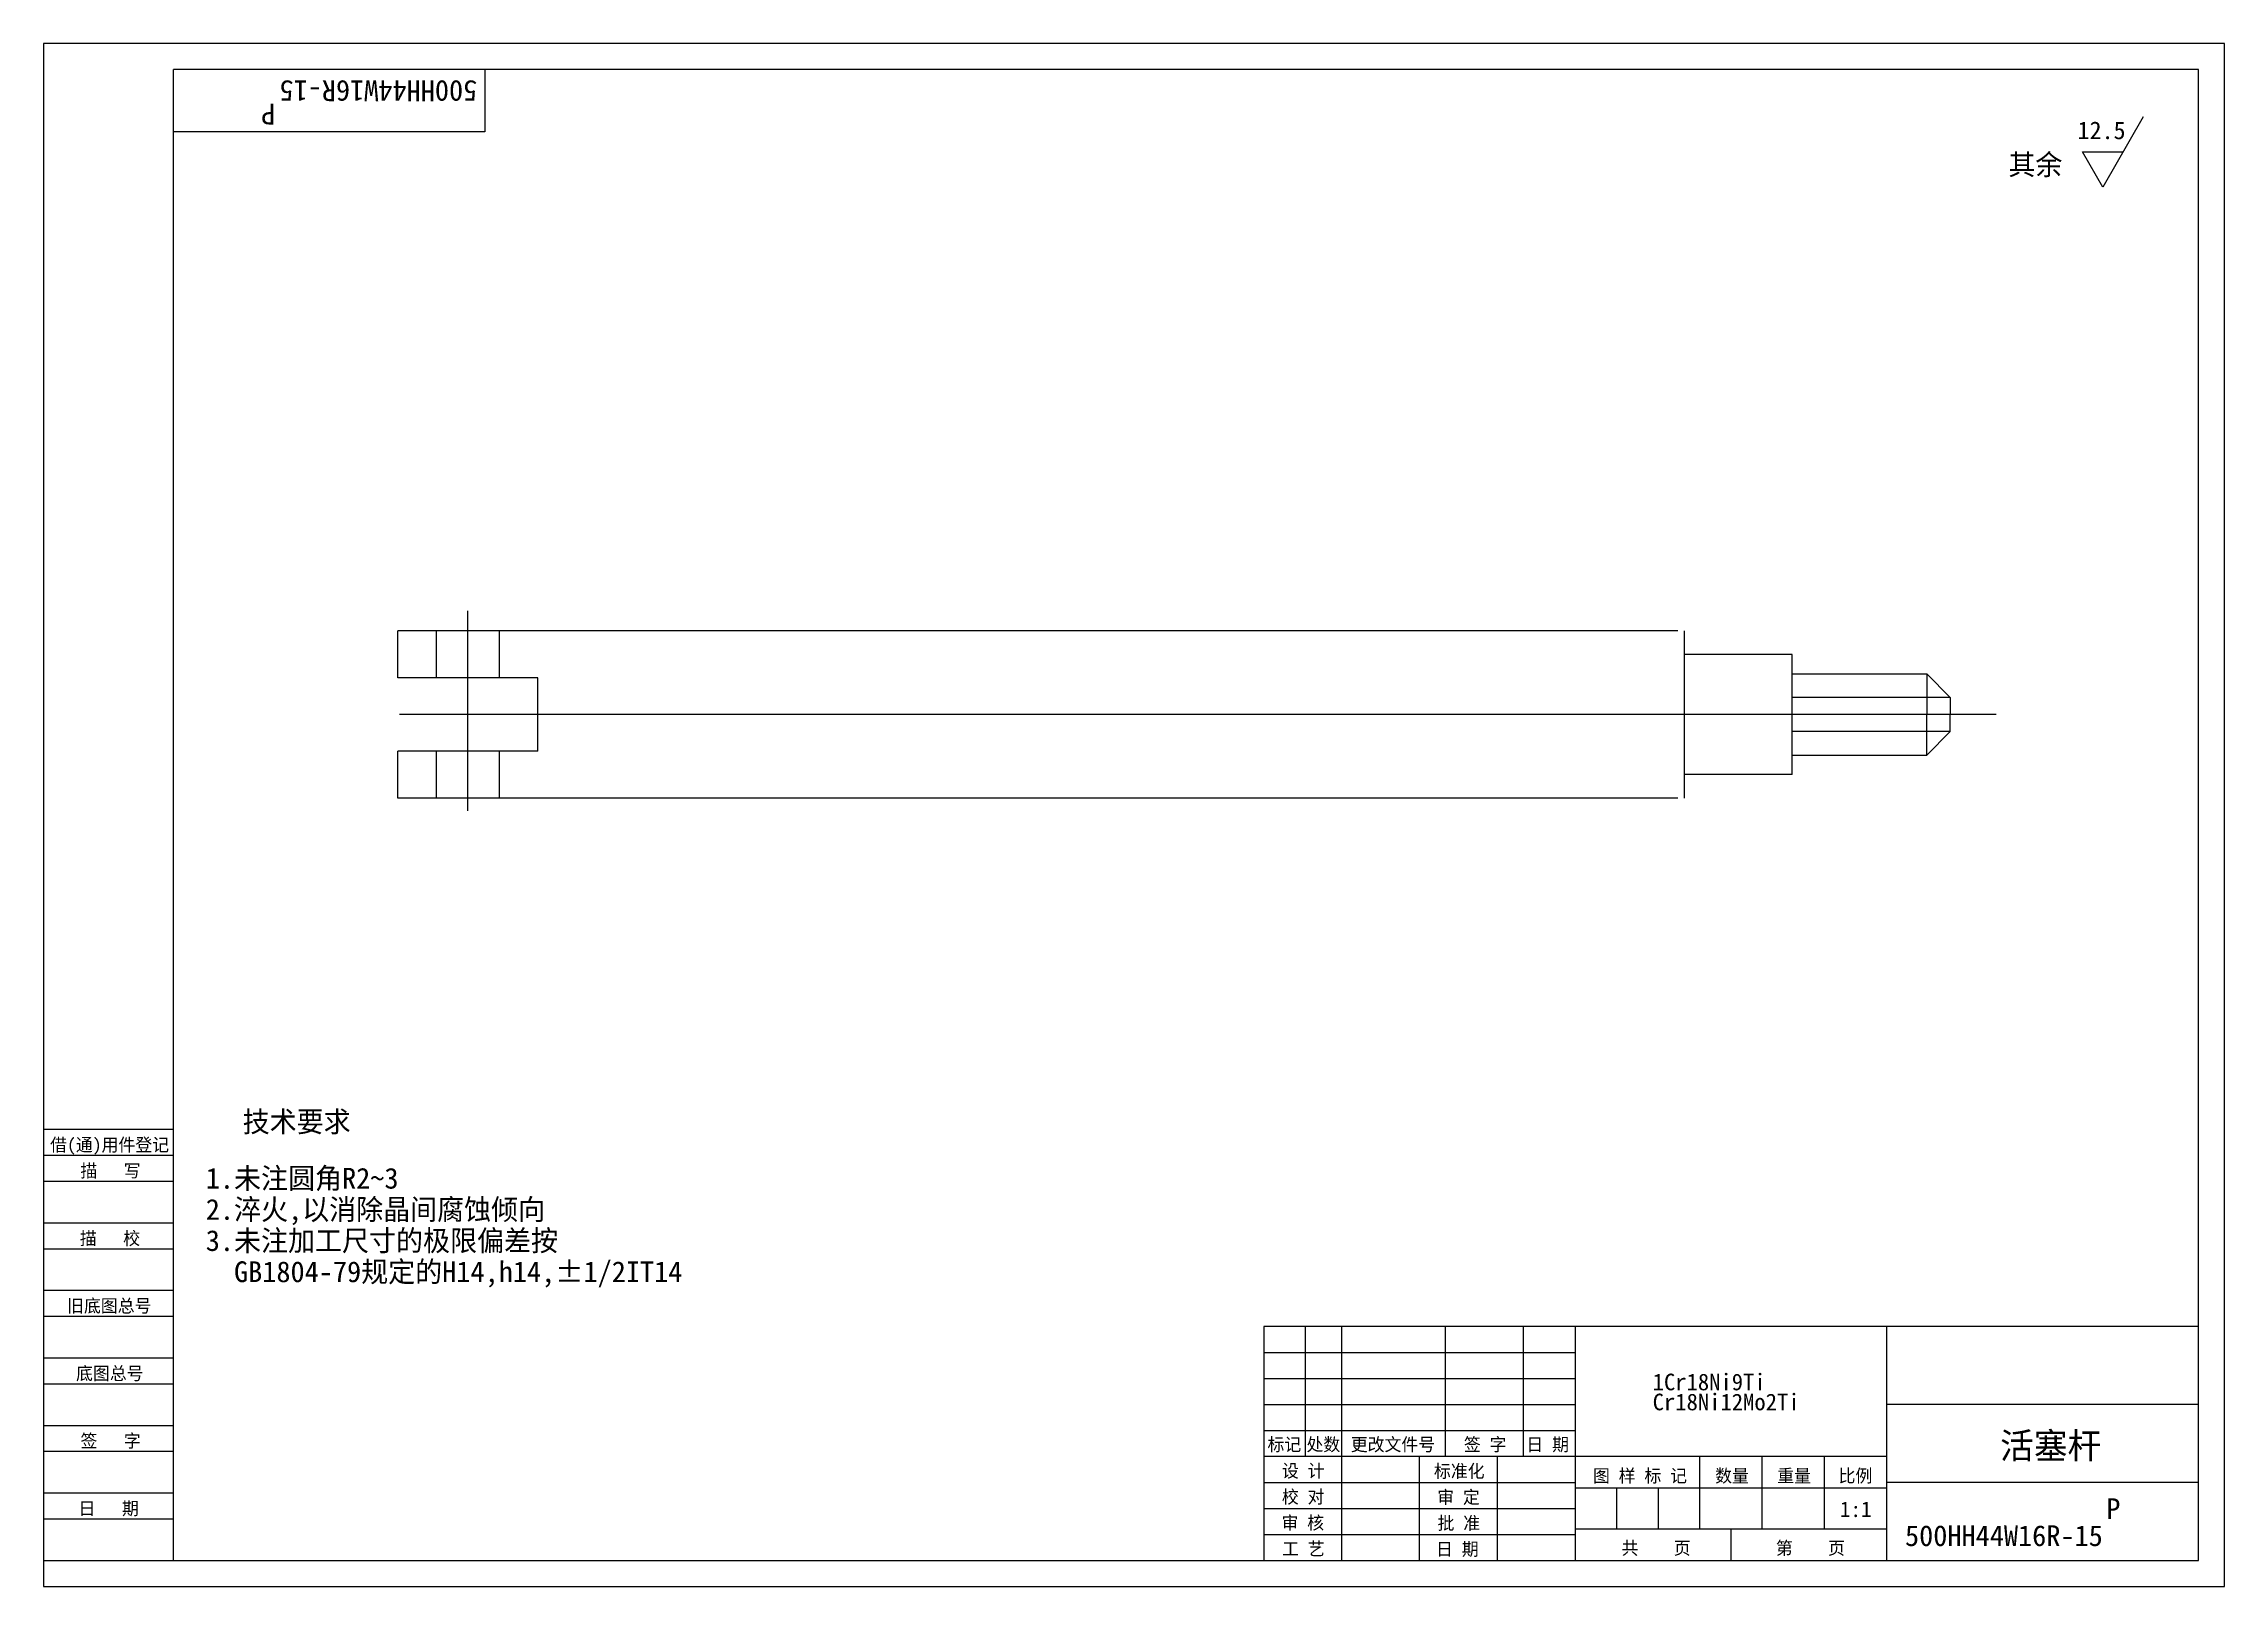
# Model space of a CAD drawing. Header units: metres. Extents: x 0 to 420, y 0 to 297.
import ezdxf

# ---------------------------------------------------------------- set-up
doc = ezdxf.new("R2010")
doc.units = ezdxf.units.M
for name, color, linetype in [('B', 3, 'Continuous'), ('C', 6, 'Continuous'), ('D', 1, 'Continuous'), ('FL', 5, 'Continuous'), ('T', 7, 'Continuous'), ('TL', 4, 'Continuous')]:
    doc.layers.add(name, color=color, linetype=linetype)

# ---------------------------------------------------------------- blocks, each defined once
blk = doc.blocks.new('TUKUN3')
at = {"layer": 'FL'}
for p, q in [((420, 297), (0, 297)), ((0, 297), (0, 0)), ((420, 0), (420, 297)), ((0, 78), (25, 78)), ((0, 70), (25, 70)), ((0, 65), (25, 65)), ((0, 57), (25, 57)), ((0, 52), (25, 52)), ((243, 25), (243, 50)), ((250, 5), (250, 50)), ((270, 25), (270, 50)), ((285, 25), (285, 50)), ((0, 44), (25, 44)), ((235, 45), (295, 45)), ((0, 39), (25, 39)), ((235, 40), (295, 40)), ((235, 35), (295, 35)), ((0, 31), (25, 31)), ((235, 30), (295, 30)), ((0, 26), (25, 26)), ((280, 5), (280, 25)), ((0, 18), (25, 18)), ((235, 20), (295, 20)), ((0, 13), (25, 13)), ((235, 15), (295, 15)), ((235, 10), (295, 10)), ((0, 0), (420, 0))]:
    blk.add_line(p, q, dxfattribs=at)
at = {"layer": 'TL'}
for p, q in [((415, 292), (25, 292)), ((25, 5), (25, 292)), ((85, 292), (85, 280)), ((415, 5), (415, 292)), ((85, 280), (25, 280)), ((0, 88), (25, 88)), ((0, 83), (25, 83)), ((415, 50), (235, 50)), ((235, 50), (235, 5)), ((295, 5), (295, 50)), ((355, 5), (355, 50)), ((415, 35), (355, 35)), ((355, 25), (235, 25)), ((265, 5), (265, 25)), ((319, 11), (319, 25)), ((331, 11), (331, 25)), ((343, 11), (343, 25)), ((295, 19), (355, 19)), ((303, 11), (303, 19)), ((311, 11), (311, 19)), ((415, 20), (355, 20)), ((355, 11), (295, 11)), ((325, 5), (325, 11)), ((0, 5), (415, 5))]:
    blk.add_line(p, q, dxfattribs=at)
at = {"layer": 'T'}
for s, p in [('借(通)用件登记', (1.26, 83.76)), ('描   写', (7.09, 78.76)), ('描   校', (6.98, 65.76)), ('旧底图总号', (4.52, 52.76)), ('底图总号', (6.25, 39.76)), ('签   字', (7.1, 26.76)), ('标记', (235.71, 26.07)), ('处数', (243.22, 26.07)), ('更改文件号', (251.75, 26.07)), ('签 字', (273.53, 26.07)), ('日 期', (285.57, 26.07)), ('设 计', (238.5, 20.99)), ('标准化', (267.77, 20.93)), ('图 样 标 记', (298.4, 20.04)), ('数量', (321.92, 20.04)), ('重量', (333.88, 20.04)), ('比例', (345.7, 20.04)), ('校 对', (238.48, 15.99)), ('审 定', (268.39, 15.93)), ('日   期', (6.72, 13.76)), ('审 核', (238.41, 10.99)), ('批 准', (268.46, 10.93)), ('工 艺', (238.52, 5.99)), ('日 期', (268.18, 5.93)), ('共    页', (303.91, 6.13)), ('第    页', (333.62, 6.13))]:
    blk.add_text(s, height=2.5, dxfattribs=at).set_placement(p)

msp = doc.modelspace()

# ---------------------------------------------------------------- linework, layer by layer
at = {"layer": 'B'}
for p, q in [((75.67, 174.93), (75.67, 183.93)), ((87.73, 183.93), (87.73, 174.93)), ((75.67, 151.77), (75.67, 160.77)), ((87.73, 160.77), (87.73, 151.77))]:
    msp.add_line(p, q, dxfattribs=at)
at = {"layer": 'C'}
for p, q in [((81.7, 149.29), (81.7, 187.81)), ((376.04, 167.85), (68.57, 167.85))]:
    msp.add_line(p, q, dxfattribs=at)
at = {"layer": 'D'}
for p, q in [((404.39, 282.91), (396.58, 269.39)), ((392.68, 276.15), (400.48, 276.15)), ((396.58, 269.39), (392.68, 276.15))]:
    msp.add_line(p, q, dxfattribs=at)
at = {"layer": 'FL'}
for p, q in [((367.21, 171.15), (336.77, 171.15)), ((367.21, 164.55), (336.77, 164.55))]:
    msp.add_line(p, q, dxfattribs=at)
at = {"layer": 'TL'}
for p, q in [((68.21, 174.93), (68.21, 183.93)), ((314.71, 183.93), (68.21, 183.93)), ((316.04, 179.43), (316.04, 183.93)), ((336.77, 179.43), (316.04, 179.43)), ((316.04, 167.85), (316.04, 179.43)), ((336.77, 156.27), (336.77, 179.43)), ((95.19, 174.93), (68.21, 174.93)), ((95.19, 160.77), (95.19, 174.93)), ((336.77, 175.65), (362.71, 175.65)), ((367.21, 171.15), (362.71, 175.65)), ((362.71, 175.65), (362.71, 167.85)), ((367.21, 171.15), (367.21, 167.85)), ((316.04, 156.27), (316.04, 167.85)), ((362.71, 160.05), (362.71, 167.85)), ((362.71, 160.05), (367.21, 164.55)), ((367.21, 164.55), (367.21, 167.85)), ((95.19, 160.77), (68.21, 160.77)), ((68.21, 151.77), (68.21, 160.77)), ((336.77, 160.05), (362.71, 160.05)), ((316.04, 151.77), (316.04, 156.27)), ((336.77, 156.27), (316.04, 156.27)), ((314.71, 151.77), (68.21, 151.77))]:
    msp.add_line(p, q, dxfattribs=at)

# ---------------------------------------------------------------- block references
at = {"layer": 'D'}
msp.add_blockref('TUKUN3', (0, 0), dxfattribs=at)

# ---------------------------------------------------------------- texts
for s, p in [('500HH44W16R-15', (83.52, 289.91)), ('P', (44.62, 285.42))]:
    msp.add_text(s, height=4, rotation=180, dxfattribs=at).set_placement(p)
for s, height, p in [('12.5', 3.4, (391.72, 278.61)), ('其余', 4, (378.4, 271.72)), ('技术要求', 4, (38.34, 87.46)), ('1.未注圆角R2%%1263', 4, (31.23, 76.57)), ('2.淬火,以消除晶间腐蚀倾向', 4, (31.23, 70.57)), ('3.未注加工尺寸的极限偏差按', 4, (31.23, 64.57)), ('  GB1804-79规定的H14,h14,%%P1/2IT14', 4, (31.23, 58.57)), ('1Cr18Ni9Ti', 3.2, (309.89, 37.75)), ('Cr18Ni12Mo2Ti', 3.2, (309.89, 33.9)), ('活塞杆', 5, (376.8, 24.58)), ('P', 4, (397.26, 12.96)), ('1:1', 3, (345.94, 13.34)), ('500HH44W16R-15', 4, (358.49, 7.76))]:
    msp.add_text(s, height=height, dxfattribs=at).set_placement(p)

doc.saveas('drawing.dxf')
